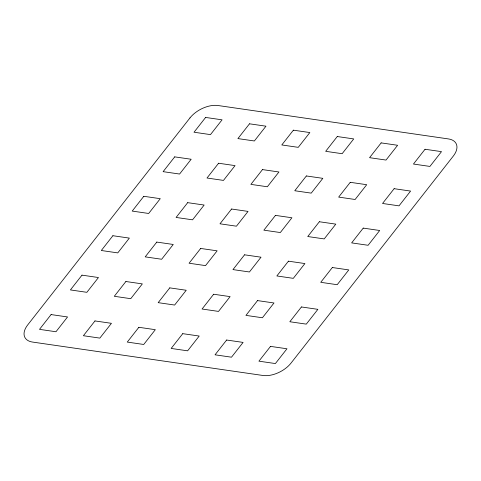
<?xml version="1.0" encoding="UTF-8"?>
<svg xmlns="http://www.w3.org/2000/svg" width="481" height="481" viewBox="0 0 481 481"><rect width="100%" height="100%" fill="white"/><g stroke="black" fill="none" stroke-linecap="round" stroke-linejoin="round"><path stroke-width="0.72" d="M189.965 117.917L27.718 324.903A21.789 12.434 -27.8 0 0 32.588 342.075L262.987 375.481A21.789 12.434 -27.8 0 0 291.035 363.083L453.282 156.097A21.789 12.434 -27.8 0 0 448.412 138.925L218.013 105.519A21.789 12.434 -27.8 0 0 189.965 117.917M51.088 314.574L39.502 329.359L55.958 331.746L67.55 316.961L51.088 314.574M81.992 275.144L70.406 289.929L86.863 292.316L98.455 277.531L81.992 275.144M112.897 235.72L101.311 250.505L117.767 252.892L129.359 238.107L112.897 235.72M143.801 196.296L132.215 211.081L148.671 213.468L160.263 198.683L143.801 196.296M174.711 156.872L163.119 171.657L179.575 174.038L191.167 159.253L174.711 156.872M205.615 117.442L194.023 132.227L210.48 134.614L222.072 119.829L205.615 117.442M94.973 320.935L83.387 335.72L99.844 338.107L111.436 323.322L94.973 320.935M125.884 281.511L114.292 296.296L130.748 298.683L142.34 283.898L125.884 281.511M156.788 242.081L145.196 256.866L161.652 259.253L173.244 244.468L156.788 242.081M187.692 202.657L176.1 217.442L192.556 219.829L204.148 205.044L187.692 202.657M218.596 163.233L207.004 178.018L223.461 180.405L235.053 165.62L218.596 163.233M249.501 123.809L237.909 138.594L254.365 140.975L265.957 126.19L249.501 123.809M138.865 327.296L127.273 342.081L143.729 344.468L155.321 329.683L138.865 327.296M169.769 287.872L158.177 302.657L174.633 305.044L186.225 290.259L169.769 287.872M200.673 248.449L189.081 263.233L205.537 265.614L217.129 250.829L200.673 248.449M231.577 209.019L219.985 223.803L236.442 226.19L248.034 211.406L231.577 209.019M262.482 169.595L250.89 184.379L267.346 186.766L278.938 171.982L262.482 169.595M293.386 130.171L281.794 144.955L298.25 147.342L309.842 132.558L293.386 130.171M182.75 333.658L171.158 348.442L187.614 350.829L199.206 336.045L182.75 333.658M213.654 294.234L202.062 309.018L218.518 311.405L230.11 296.621L213.654 294.234M244.558 254.81L232.966 269.594L249.423 271.981L261.015 257.197L244.558 254.81M275.463 215.386L263.871 230.171L280.327 232.551L291.919 217.767L275.463 215.386M306.367 175.956L294.775 190.741L311.231 193.128L322.823 178.343L306.367 175.956M337.271 136.532L325.679 151.317L342.135 153.704L353.727 138.919L337.271 136.532M226.635 340.025L215.043 354.81L231.499 357.191L243.091 342.406L226.635 340.025M257.539 300.595L245.947 315.38L262.404 317.767L273.996 302.982L257.539 300.595M288.444 261.171L276.852 275.956L293.308 278.343L304.9 263.558L288.444 261.171M319.348 221.747L307.756 236.532L324.212 238.919L335.804 224.134L319.348 221.747M350.252 182.317L338.66 197.102L355.116 199.489L366.708 184.704L350.252 182.317M381.156 142.893L369.564 157.678L386.027 160.065L397.613 145.28L381.156 142.893M270.52 346.386L258.928 361.171L275.385 363.558L286.977 348.773L270.52 346.386M301.425 306.962L289.833 321.747L306.289 324.128L317.881 309.343L301.425 306.962M332.329 267.532L320.737 282.317L337.199 284.704L348.785 269.919L332.329 267.532M363.233 228.108L351.641 242.893L368.103 245.28L379.689 230.495L363.233 228.108M394.137 188.684L382.545 203.469L399.008 205.856L410.594 191.071L394.137 188.684M425.042 149.254L413.45 164.039L429.912 166.426L441.498 151.641L425.042 149.254"/></g></svg>
